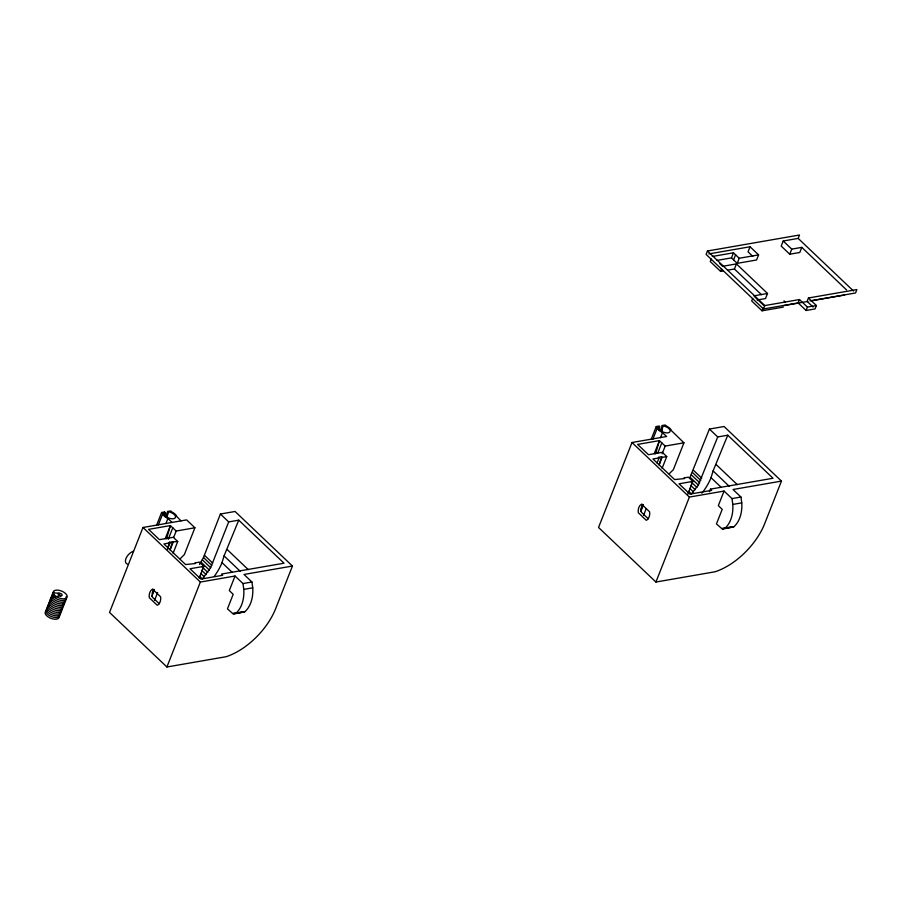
<?xml version="1.0" encoding="UTF-8"?>
<svg xmlns="http://www.w3.org/2000/svg" width="902" height="902" viewBox="0 0 902 902"><rect width="100%" height="100%" fill="white"/><g stroke="black" fill="none" stroke-linecap="round" stroke-linejoin="round"><path stroke-width="1.35" d="M58.81 594.948L59.025 593.245L53.128 592.817L52.722 595.512M164.22 515.008L165.01 512.404L164.502 514.918M658.843 429.07L659.633 426.466L658.866 430.231M165.664 516.451L167.637 511.445L167.05 516.891L168.494 511.795A6.055 3.01 21.5 0 1 175.574 516.846A6.055 3.01 21.5 0 1 168.685 518.041A6.055 3.01 21.5 0 1 164.604 512.471M660.219 430.694L662.26 425.518L661.673 430.953L663.105 425.868A6.055 3.01 21.5 0 1 670.197 430.919A6.055 3.01 21.5 0 1 663.308 432.114A6.055 3.01 21.5 0 1 659.227 426.545M164.423 514.963L164.57 511.986L161.627 512.494L156.689 525.009M659.046 429.036L659.193 426.048L656.239 426.556L651.143 439.511M199.195 578.126L203.841 566.355L190.029 568.756L200.887 579.084L222.681 575.296L221.441 574.078L284.017 563.209L238.748 520.161L224.068 555.891L222.016 562.634A40.827 22.392 -46.4 0 1 214.157 576.491M709.446 491.68L710.449 489.121L773.025 478.252L727.767 435.204L713.087 470.934L711.035 477.677A40.827 22.392 -46.4 0 1 701.891 493.202M167.377 549.318L169.407 542.249L177.717 541.516L173.083 553.287M166.566 538.753L170.399 525.584L148.605 529.361L159.451 539.678L173.263 537.276L177.717 541.516M172.485 541.707L170.083 549.972L173.116 542.316M655.585 453.796L659.418 440.616L637.624 444.404L648.47 454.709L662.271 452.308L666.736 456.559L662.102 468.33M657.062 462.985L659.069 457.889L658.426 457.28L661.493 456.75L659.103 465.004L662.136 457.359L666.736 456.559M199.545 564.483L203.48 557.504L220.404 514.027L235.061 511.479L292.44 566.05L275.708 608.523A53.229 29.191 -46.4 0 1 226.052 656.724L166.904 666.995L109.525 612.424L142.99 527.478L186.624 519.89L194.911 527.771L184.346 554.595L180.152 558.8M199.613 576.288L202.375 578.915L210.651 567.719L228.691 521.908L238.748 520.161M688.632 491.319L691.394 493.946L698.351 485.096L690.064 477.214L709.423 429.059L724.081 426.511L781.459 481.093L764.727 523.566A53.229 29.191 -46.4 0 1 715.061 571.767L655.923 582.038L598.545 527.467L632.009 442.51L666.679 436.489L661.989 432.317A7.509 3.732 21.5 0 1 657.445 427.988L656.239 426.556M698.351 485.096L717.71 436.951L727.767 435.204M158.369 524.885L162.8 513.621L161.627 512.494M163.589 514.49L164.57 511.986M165.934 523.487L167.907 518.47L167.377 518.255A7.509 3.732 21.5 0 1 162.822 513.926L162.8 513.621M165.246 538.663L170.399 525.584L176.172 531.03L194.911 527.771M168.257 539.306L172.789 527.805M167.535 549.228L170.05 542.846L169.407 542.249M173.658 537.423L176.172 531.03M152.19 593.189L153.712 589.322M151.818 596.369L154.355 589.919M154.535 600.382L157.625 592.535M166.904 666.995L200.368 582.049L235.039 576.017L242.976 583.56L243.777 589.389A28.616 19.235 80.1 0 1 235.997 613.168L232.772 613.586L227.451 608.873L233.19 594.294L229.3 590.596L235.039 576.017M846.572 289.948L801.81 247.374L799.803 252.47L789.746 254.217L781.211 246.099L783.218 241.003L798.18 238.399L799.522 235.005L707.45 250.993L706.108 254.398L763.487 308.969L798.157 302.948L806.095 310.491L815.058 308.924L816.4 305.53L808.463 297.987L807.121 301.381L813.074 307.041M711.283 259.021L710.28 261.569L720.608 271.401L723.37 270.916M652.834 439.33L657.423 427.683M720.608 271.401L721.611 268.852M660.489 437.718L662.53 432.543M654.266 453.695L659.418 440.616L665.191 446.073L683.93 442.814L673.366 469.638L669.171 473.832M731.466 257.893L733.473 252.797L739.234 258.254L758.593 254.883L756.586 259.979L737.227 263.35L731.466 257.893L716.898 260.419M733.585 259.889L735.592 254.781M657.772 453.075L661.797 442.848M727.519 270.194L734.42 268.999L736.427 263.903L767.512 293.466L765.505 298.562L757.218 300.005M662.169 453.74L665.191 446.073M737.227 263.35L739.234 258.254M640.702 509.517L642.731 504.353M640.837 511.411L643.374 504.962M643.554 515.414L646.125 508.875M758.593 254.883L750.058 246.765L748.051 251.861L752.798 256.371M752.708 298.415L751.693 300.964L762.055 310.807L783.229 307.131M687.696 494.476L692.849 481.397L688.418 477.169L683.806 477.97L684.449 478.579L674.606 479.571L652.924 458.96L659.069 457.889M762.055 310.807L763.058 308.258M655.923 582.038L689.387 497.081L724.058 491.06L731.996 498.603L732.796 504.421A28.616 19.235 80.1 0 1 725.016 528.211L721.792 528.628L716.459 523.904L722.209 509.337L718.319 505.639L724.058 491.06M763.487 308.969L764.828 305.564L707.45 250.993M789.746 254.217L791.753 249.121L801.81 247.374M798.157 302.948L799.499 299.543L807.425 307.086L816.4 305.53M806.095 310.491L807.425 307.086M234.125 613.879L244.961 611.612A28.616 19.235 80.1 0 0 252.74 587.822L251.94 582.004L244.002 574.461L292.44 566.05M723.145 528.922L733.98 526.655A28.616 19.235 80.1 0 0 741.76 502.865L740.959 497.047L733.022 489.504L781.459 481.093M708.859 253.913L750.058 246.765M712.287 256.472L733.473 252.797M736.427 263.903L722.615 266.304L719.807 263.621M753.711 295.867L767.512 293.466M799.499 299.543L764.062 305.71L754.647 296.758M808.463 297.987L856.9 289.576L855.558 292.97L809.895 300.907M783.353 305.677L807.831 301.426M811.913 300.716L844.565 295.044M167.637 511.445L170.591 510.938L172.305 512.28A7.509 3.732 21.5 0 1 176.86 516.609L181.031 520.86M662.26 425.518L665.202 425L666.928 426.342A7.509 3.732 21.5 0 1 671.471 430.671L683.93 442.814M170.05 542.846L163.916 543.917L185.586 564.539L195.43 563.536L194.798 562.938L199.398 562.138L203.841 566.355M692.849 481.397L679.048 483.799L689.906 494.127L711.701 490.338L710.449 489.121M242.976 583.56L251.94 582.004M731.996 498.603L740.959 497.047M243.777 589.389L252.74 587.822M732.796 504.421L741.76 502.865M232.772 613.586L236.617 612.92M239.177 612.481L243.754 612.232M721.792 528.628L724.351 528.189M726.911 527.738L729.47 527.298M235.997 613.168L244.961 611.612M725.016 528.211L733.98 526.655M233.449 613.811L244.374 611.996M722.468 528.854L733.394 527.039M732.762 527.275L731.432 527.298M61.313 595.692L52.203 597.327L50.523 598.612L50.715 600.608M798.18 238.399L853.551 291.053M783.218 241.003L791.753 249.121M734.42 268.999L761.502 294.751M709.423 429.059L717.71 436.951M716.188 464.586L737.317 484.678M713.087 470.934L729.177 486.246M711.035 477.677L721.093 487.238M693.39 470.224L701.677 478.116M692.499 472.535L700.786 480.416M691.383 474.88L699.67 482.762M691.327 482.153L696.851 487.407M661.493 456.75L662.136 457.359M690.571 485.287L695.183 489.673M689.669 488.354L693.356 491.861M632.009 442.51L689.387 497.081M648.301 518.797L641.435 512.257L641.277 510.938A8.422 5.66 80.1 0 1 642.799 505.3M220.404 514.027L228.691 521.908M227.169 549.555L248.298 569.636M224.068 555.891L240.157 571.203M222.016 562.634L232.073 572.206M167.907 518.47L172.068 522.427M204.371 555.192L212.669 563.073M203.48 557.504L211.767 565.385M202.364 559.838L210.651 567.719M201.045 562.172L209.332 570.053M202.307 567.11L207.832 572.364M201.552 570.256L206.163 574.63M200.65 573.322L204.337 576.818M142.99 527.478L200.368 582.049M159.293 603.754L152.415 597.214L152.258 595.906A8.422 5.66 80.1 0 1 153.78 590.258M783.996 300.817L785.247 302.035M127.475 564.077A8.208 4.499 -46.4 0 1 126.179 558A8.208 4.499 -46.4 0 1 133.417 551.167M59.171 616.506A7.453 3.709 21.5 0 1 50.05 617.994A7.453 3.709 21.5 0 1 46.701 610.812M59.836 614.803A7.453 3.709 21.5 0 1 51.617 616.664A7.453 3.709 21.5 0 1 46.385 609.696M60.513 613.112A7.453 3.709 21.5 0 1 52.282 614.972A7.453 3.709 21.5 0 1 47.051 607.993M60.772 610.293A7.453 3.709 21.5 0 1 52.947 613.27A7.453 3.709 21.5 0 1 48.708 605.716M61.855 609.707A7.453 3.709 21.5 0 1 52.722 611.195A7.453 3.709 21.5 0 1 49.373 604.013M62.52 608.016A7.453 3.709 21.5 0 1 54.289 609.876A7.453 3.709 21.5 0 1 49.069 602.897M62.779 605.197A7.453 3.709 21.5 0 1 55.879 608.489A7.453 3.709 21.5 0 1 49.734 601.194M63.444 603.506A7.453 3.709 21.5 0 1 55.631 606.471A7.453 3.709 21.5 0 1 51.38 598.917M64.527 602.908A7.453 3.709 21.5 0 1 55.394 604.396A7.453 3.709 21.5 0 1 52.057 597.214M65.192 601.217A7.453 3.709 21.5 0 1 56.973 603.077A7.453 3.709 21.5 0 1 51.741 596.098M65.451 598.409A7.453 3.709 21.5 0 1 58.551 601.69A7.453 3.709 21.5 0 1 52.406 594.395M66.128 596.707A7.453 3.709 21.5 0 1 60.152 600.247A7.453 3.709 21.5 0 1 52.53 593.516M53.083 592.704A7.453 3.709 21.5 0 1 54.064 592.118M58.359 594.948A2.086 1.037 21.5 0 1 60.761 595.681M152.697 589.254L151.874 589.637A8.422 5.66 80.1 0 0 149.191 596.436L149.349 597.744L157.207 605.219L158.03 604.836A8.422 5.66 80.1 0 0 160.703 598.037L160.545 596.729L152.697 589.254M641.705 504.297L640.882 504.68A8.422 5.66 80.1 0 0 638.21 511.468L638.368 512.787L646.215 520.262L647.038 519.879A8.422 5.66 80.1 0 0 649.722 513.08L649.564 511.761L641.705 504.297M58.551 594.643A2.086 1.037 21.5 0 0 61.967 595.444A2.086 1.037 21.5 0 0 59.983 593.324A2.086 1.037 21.5 0 0 58.551 594.643M54.402 595.072A7.453 3.709 21.5 0 0 66.59 597.936A7.453 3.709 21.5 0 0 59.521 590.393A7.453 3.709 21.5 0 0 54.402 595.072"/></g></svg>
